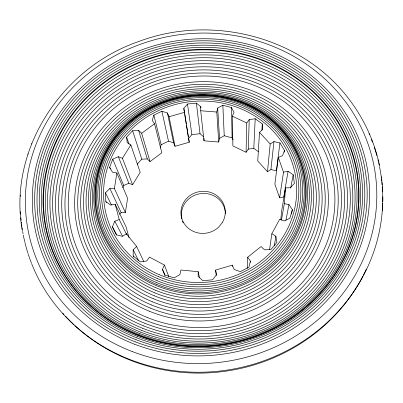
<?xml version="1.0" encoding="UTF-8"?>
<svg xmlns="http://www.w3.org/2000/svg" width="403" height="403" viewBox="0 0 403 403"><rect width="100%" height="100%" fill="white"/><g stroke="black" fill="none" stroke-linecap="round" stroke-linejoin="round"><path stroke-width="0.6" d="M267.476 171.718L270.186 143.962L273.949 141.609L279.944 142.934L276.387 170.786L270.917 169.542L267.476 171.718L257.739 160.963L259.502 132.365L262.691 129.428L262.308 123.912L255.2 118.739L249.215 119.59L248.344 149.105L246.077 152.274L232.899 145.896L232.314 116.165L234.032 112.402L231.458 107.52L222.854 105.248L217.691 108.069L219.524 138.355L218.703 142.037L203.983 140.808L204.019 138.315M119.434 214.361L121.202 212.593L125.383 212.583L114.407 188.473L109.828 188.493L105.445 192.82L105.828 201.555L110.588 205.046L115.162 204.175L119.207 219.494L114.815 221.212L112.397 226.874L116.391 234.868L122.421 236.334L126.446 233.821L136.672 246.56L133.171 249.789L133.202 255.965L140.335 261.885L146.697 260.973L149.488 257.124L164.439 265.068L162.469 269.385L165.049 275.093L174.232 277.869L179.859 274.619L180.907 270.01L198.205 271.708L198.135 276.423L202.88 280.705L212.593 279.793L216.507 274.695L215.6 270.07L232.335 265.159L234.183 269.501L240.309 271.647L248.883 267.194L250.409 261.084L247.699 257.205L261.063 246.545L264.499 249.83L270.947 249.528L276.947 242.344L275.879 236.244L271.854 233.71L279.692 219.222L284.125 220.94L289.838 218.34L292.371 209.696L288.961 204.563L284.306 203.711L285.576 187.818L290.266 187.803L294.366 183.441L293.188 174.751L288.064 171.315L283.526 172.182L279.606 197.813L283.742 197.022L288.064 171.315M203.983 140.808L200.699 110.749L200.765 106.719L196.397 103.148L187.481 104.024L183.828 108.382L184.599 113.308M246.077 152.274L246.732 123.011L249.215 119.59M247.23 268.453L247.699 257.205M382.356 210.628L382.85 199.258L382.543 187.954L381.45 176.771M258.308 151.654L253.814 148.329L255.2 118.739M250.339 262.313L250.409 261.084M261.879 130.129L262.308 123.912M280.851 219.554L281.445 212.24L285.576 187.818M270.917 169.542L273.949 141.609M279.944 142.934L284.483 150.374L282.533 155.729L278.307 157.382L274.871 184.136L279.606 197.813M269.582 249.558L271.854 233.71M284.216 152.233L284.483 150.374M125.383 212.583L127.575 198.291L116.885 172.988L112.477 172.182L109.631 167.305L112.744 159.16L118.361 156.712L122.447 158.293L132.587 184.715L140.184 172.338L130.824 144.899L127.202 142.622L126.602 137.141L132.632 130.708L138.632 130.386L141.649 133.277L150.037 161.588L161.815 152.797L154.561 123.766L152.218 120.401L153.875 115.117L161.9 111.223L167.457 112.991L169.043 116.709L175.038 146.279L189.264 142.239L183.828 108.382M114.407 188.473L116.885 172.988M274.307 245.901L275.879 236.244M281.43 220.169L284.306 203.711M290.684 188.08L293.188 174.751M285.908 220.37L288.961 204.563M291.465 213.988L292.371 209.696M218.703 142.037L216.789 112.039L217.691 108.069M379.586 165.749C375.077 144.148 366.141 123.54 353.557 105.42L353.23 104.971C307.217 37.953 214.013 13.113 138.99 41.428C62.349 67.502 7.476 149.523 22.331 230.788M160.157 148.042L161.155 144.773L153.875 115.117M27.903 154.329L28.089 153.805M31.58 144.032L31.761 143.528M122.86 187.818L123.726 185.501L112.744 159.16M122.447 158.293L130.824 144.899M203.591 136.703L200.034 133.746L191.878 134.537L188.544 138.577L189.264 142.239M137.136 164.228L141.775 159.19L147.266 158.903L150.037 161.588M141.649 133.277L154.561 123.766M219.524 138.355L224.239 135.746L232.113 137.876L233.161 139.886M161.155 144.773L168.489 141.171L173.577 142.823L175.038 146.279M123.726 185.501L128.844 183.244L132.587 184.715M169.043 116.709L184.604 112.326M248.344 149.105L253.814 148.329M200.699 110.749L216.789 112.039M232.314 116.165L246.732 123.011M259.502 132.365L270.186 143.962M112.397 226.874L116.759 234.979M114.815 221.212L122.497 236.118M133.202 255.965L133.771 257.069M105.828 201.555L106.387 202.654M133.171 249.789L138.647 260.776M105.445 192.82L111.47 204.976M119.207 219.494L126.613 234.501M126.446 233.821L126.99 234.929M115.162 204.175L126.149 227.055L128.965 237.639M136.672 246.56L143.816 261.607M109.828 188.493L121.202 212.593M109.631 167.305L110.382 169.023M162.469 269.385L164.958 275.642M118.361 156.712L128.844 183.244M164.439 265.068L168.832 276.685M278.307 157.382L283.526 172.182M126.602 137.141L129.025 144.143M132.632 130.708L141.775 159.19M138.632 130.386L147.266 158.903M161.9 111.223L168.489 141.171M198.205 271.708L199.5 277.738M167.457 112.991L173.577 142.823M184.791 114.543L186.236 123.786M186.428 125.021L188.256 136.728M187.481 104.024L191.878 134.537M215.6 270.07L216.27 275.541M196.397 103.148L200.034 133.746M200.765 106.719L200.896 107.959M222.854 105.248L224.239 135.746M232.335 265.159L232.38 266.408M231.458 107.52L232.113 137.876M381.49 178.655A181.395 170.404 -8.2 0 1 381.782 181.128M381.913 182.368A181.395 170.404 -8.2 0 1 382.145 184.856M382.296 186.725A181.395 170.404 -8.2 0 1 382.588 191.722M382.724 196.74A181.395 170.404 -8.2 0 1 382.709 201.676M382.664 203.47A181.395 170.404 -8.2 0 1 231.146 369.44A181.395 170.404 -8.2 0 1 31.777 263.995M31.555 263.436A181.395 170.404 -8.2 0 1 28.124 253.845M27.943 253.275A181.395 170.404 -8.2 0 1 24.89 242.384M24.744 241.775A181.395 170.404 -8.2 0 1 23.293 235.055M23.062 233.826A181.395 170.404 -8.2 0 1 22.623 231.372M22.326 229.529A181.395 170.404 -8.2 0 1 22.044 227.685M21.873 226.456A181.395 170.404 -8.2 0 1 21.626 224.607M21.48 223.373A181.395 170.404 -8.2 0 1 21.339 222.144M21.147 220.295A181.395 170.404 -8.2 0 1 20.921 217.827M20.659 214.124A181.395 170.404 -8.2 0 1 20.533 211.656M20.593 196.276A181.395 170.404 -8.2 0 1 20.664 195.052M369.002 133.675A181.395 170.404 -8.2 0 1 369.496 134.793M371.37 139.312A181.395 170.404 -8.2 0 1 372.478 142.173M374.332 147.372A181.395 170.404 -8.2 0 1 376.86 155.603M377.964 159.779A181.395 170.404 -8.2 0 1 378.402 161.578M378.684 162.782A181.395 170.404 -8.2 0 1 379.218 165.195M379.47 166.409A181.395 170.404 -8.2 0 1 381.334 177.421M366.377 269.013A179.798 169.089 -8.2 0 1 363.39 275.158M362.816 276.262A179.798 169.089 -8.2 0 1 74.993 325.669M74.071 324.818A179.798 169.089 -8.2 0 1 65.714 316.4M64.037 314.567A179.798 169.089 -8.2 0 1 62.803 313.176M207.565 95.34A105.777 99.249 -8.2 0 1 292.719 241.609A105.777 99.249 -8.2 0 1 114.316 253.477A105.777 99.249 -8.2 0 1 182.483 97.007M183.073 96.901A105.777 99.249 -8.2 0 1 197.379 95.335M199.178 95.269A105.777 99.249 -8.2 0 1 205.172 95.254M183.179 222.869A22.019 20.88 -8.2 0 1 182.494 221.161M181.839 218.829A22.019 20.88 -8.2 0 1 200.986 193.591A22.019 20.88 -8.2 0 1 225.383 213.655M222.154 222.839L218.537 227.232A22.195 21.032 -8.2 0 1 182.156 219.549A22.195 21.032 -8.2 0 1 205.349 191.365A22.195 21.032 -8.2 0 1 222.154 222.839M152.465 301.822A117.988 110.961 -8.2 0 0 318.617 187.335A117.988 110.961 -8.2 0 0 132.859 110.618A117.988 110.961 -8.2 0 0 152.465 301.822M153.357 298.724A115.278 108.382 -8.2 0 0 315.841 187.073A115.278 108.382 -8.2 0 0 134.451 111.933A115.278 108.382 -8.2 0 0 153.357 298.724M154.158 295.726A112.795 106.014 -8.2 0 0 313.267 186.675A112.795 106.014 -8.2 0 0 135.887 112.996A112.795 106.014 -8.2 0 0 154.158 295.726M151.498 304.97A120.875 113.701 -8.2 0 0 321.559 187.46A120.875 113.701 -8.2 0 0 131.136 109.077A120.875 113.701 -8.2 0 0 151.498 304.97M154.858 292.865A110.568 103.883 -8.2 0 0 310.94 186.146A110.568 103.883 -8.2 0 0 137.141 113.792A110.568 103.883 -8.2 0 0 154.858 292.865M155.885 287.742A107.027 100.473 -8.2 0 0 307.157 184.725A107.027 100.473 -8.2 0 0 139.055 114.512A107.027 100.473 -8.2 0 0 155.885 287.742M155.437 290.19A108.634 102.024 -8.2 0 0 308.889 185.496A108.634 102.024 -8.2 0 0 138.204 114.301A108.634 102.024 -8.2 0 0 155.437 290.19M150.475 308.134A123.902 116.563 -8.2 0 0 324.617 187.44A123.902 116.563 -8.2 0 0 129.303 107.334A123.902 116.563 -8.2 0 0 150.475 308.134M149.402 311.257A127.026 119.51 -8.2 0 0 327.75 187.284A127.026 119.51 -8.2 0 0 127.393 105.415A127.026 119.51 -8.2 0 0 149.402 311.257M143.765 325.926A143.186 134.678 -8.2 0 0 343.754 184.851A143.186 134.678 -8.2 0 0 117.167 94.166A143.186 134.678 -8.2 0 0 143.765 325.926M142.687 328.294A146.198 137.478 -8.2 0 0 346.681 184.02A146.198 137.478 -8.2 0 0 115.198 91.753A146.198 137.478 -8.2 0 0 142.687 328.294M144.884 323.302A140.037 131.741 -8.2 0 0 340.671 185.571A140.037 131.741 -8.2 0 0 119.207 96.559A140.037 131.741 -8.2 0 0 144.884 323.302M141.655 330.374A149.029 140.103 -8.2 0 0 349.411 183.088A149.029 140.103 -8.2 0 0 113.319 89.36A149.029 140.103 -8.2 0 0 141.655 330.374M140.687 332.127A151.639 142.511 -8.2 0 0 351.905 182.07A151.639 142.511 -8.2 0 0 111.555 87.013A151.639 142.511 -8.2 0 0 140.687 332.127M146.022 320.466A136.793 128.703 -8.2 0 0 337.472 186.171A136.793 128.703 -8.2 0 0 121.278 98.911A136.793 128.703 -8.2 0 0 146.022 320.466M139.796 333.528A153.991 144.662 -8.2 0 0 354.126 180.982A153.991 144.662 -8.2 0 0 109.943 84.741A153.991 144.662 -8.2 0 0 139.796 333.528M147.166 317.453A133.494 125.605 -8.2 0 0 334.208 186.649A133.494 125.605 -8.2 0 0 123.363 101.188A133.494 125.605 -8.2 0 0 147.166 317.453M156.334 284.251A105.133 98.609 -8.2 0 0 305.026 183.244A105.133 98.609 -8.2 0 0 139.977 114.215A105.133 98.609 -8.2 0 0 156.334 284.251M157.729 278.7A100.785 94.468 -8.2 0 0 300.477 182.181A100.785 94.468 -8.2 0 0 142.405 115.772A100.785 94.468 -8.2 0 0 157.729 278.7M157.12 280.73A102.569 96.156 -8.2 0 0 302.31 182.383A102.569 96.156 -8.2 0 0 141.377 114.905A102.569 96.156 -8.2 0 0 157.12 280.73M159.225 274.655A96.7 90.62 -8.2 0 0 296.356 182.292A96.7 90.62 -8.2 0 0 144.833 118.326A96.7 90.62 -8.2 0 0 159.225 274.655M158.444 276.634A98.795 92.589 -8.2 0 0 298.457 182.151A98.795 92.589 -8.2 0 0 143.579 116.935A98.795 92.589 -8.2 0 0 158.444 276.634M156.646 282.614A104.045 97.561 -8.2 0 0 303.852 182.74A104.045 97.561 -8.2 0 0 140.556 114.376A104.045 97.561 -8.2 0 0 156.646 282.614M135.257 341.835A166.464 156.117 -8.2 0 0 366.02 175.945A166.464 156.117 -8.2 0 0 101.45 73.553A166.464 156.117 -8.2 0 0 135.257 341.835M134.511 344.192A168.857 158.364 -8.2 0 0 368.402 175.678A168.857 158.364 -8.2 0 0 99.904 72.082A168.857 158.364 -8.2 0 0 134.511 344.192M132.391 351.607A175.94 165.049 -8.2 0 0 375.505 175.27A175.94 165.049 -8.2 0 0 95.36 68.137A175.94 165.049 -8.2 0 0 132.391 351.607M136.028 339.694A164.097 153.911 -8.2 0 0 363.687 176.373A164.097 153.911 -8.2 0 0 102.997 75.165A164.097 153.911 -8.2 0 0 136.028 339.694M137.488 336.399A159.875 150.002 -8.2 0 0 359.597 177.637A159.875 150.002 -8.2 0 0 105.818 78.525A159.875 150.002 -8.2 0 0 137.488 336.399M136.783 337.855A161.87 151.84 -8.2 0 0 361.516 176.947A161.87 151.84 -8.2 0 0 104.473 76.847A161.87 151.84 -8.2 0 0 136.783 337.855M138.985 334.55A156.047 146.531 -8.2 0 0 356.045 179.829A156.047 146.531 -8.2 0 0 108.508 82.58A156.047 146.531 -8.2 0 0 138.985 334.55M138.274 335.17A157.78 148.087 -8.2 0 0 357.622 178.635A157.78 148.087 -8.2 0 0 107.263 80.555A157.78 148.087 -8.2 0 0 138.274 335.17M138.113 335.392A158.198 148.47 -8.2 0 0 358.015 178.408A158.198 148.47 -8.2 0 0 106.971 80.121A158.198 148.47 -8.2 0 0 138.113 335.392"/></g></svg>
